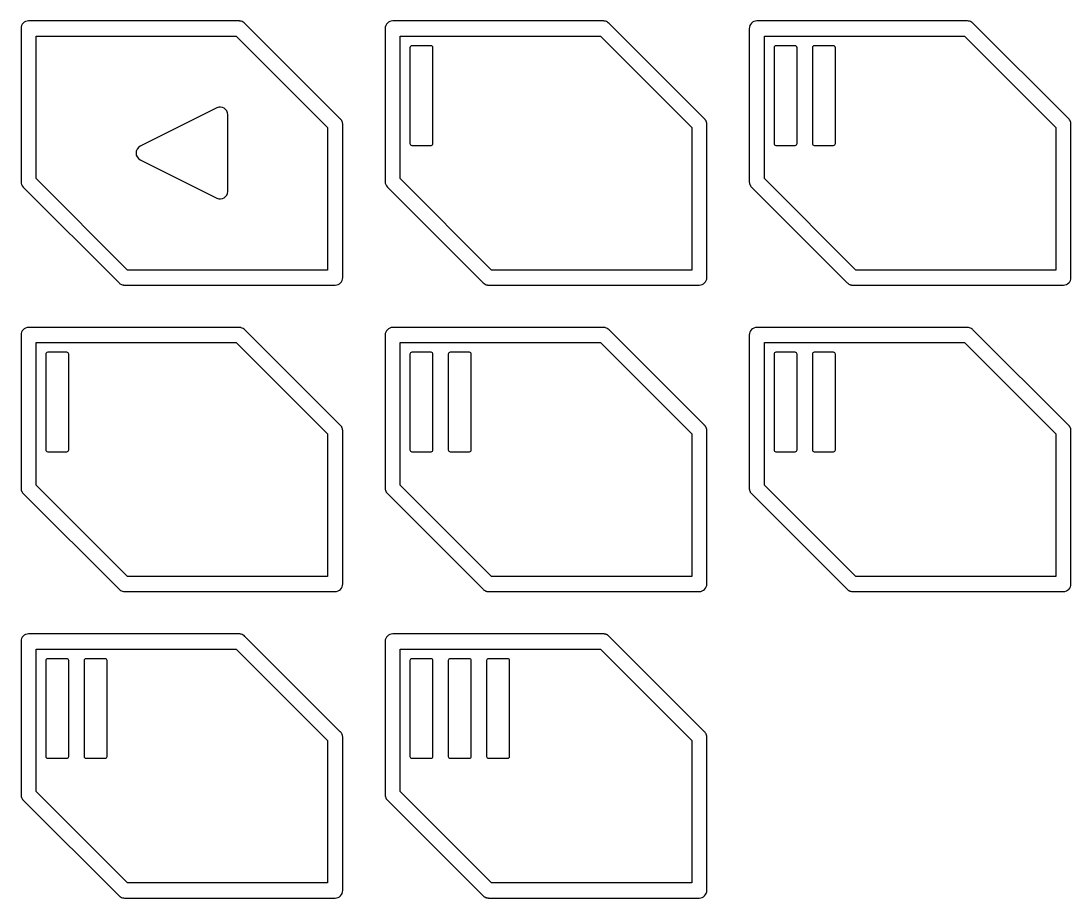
# Model space of a CAD drawing. Header units: millimetres. Extents: x 3 to 62, y 3 to 113.
# Drawn here: x 3.01 to 37.8, y 33.28 to 62.36 of the extents above; entities that cross this region are included whole.
import ezdxf

# ---------------------------------------------------------------- set-up
doc = ezdxf.new("R2010")
doc.units = ezdxf.units.MM
doc.layers.add('Layer_1', color=7, linetype='CONTINUOUS')

msp = doc.modelspace()

# ---------------------------------------------------------------- linework, layer by layer
at = {"layer": 'Layer_1', "color": 7}
for points in [[(10.245573, 62.357659), (3.261005, 62.357659), (3.260476, 62.357659), (3.260476, 62.357659)], [(13.590061, 59.116517), (10.430066, 62.277043)], [(22.310452, 62.357659), (15.325884, 62.357659), (15.325355, 62.357659), (15.325355, 62.357659)], [(25.65494, 59.116517), (22.494945, 62.277043)], [(34.375331, 62.357659), (27.390763, 62.357659), (27.390763, 62.357659)], [(34.500902, 62.32407), (34.500399, 62.32407)], [(34.528286, 62.305983), (34.527783, 62.305983)], [(37.727571, 59.109284), (34.552575, 62.28428)], [(3.010868, 62.107546), (3.010868, 57.02724)], [(15.075774, 62.107546), (15.075774, 57.02724)], [(27.140653, 62.107546), (27.140653, 57.02724), (27.141155, 57.018456)], [(15.898124, 61.47247), (15.898124, 58.297474)], [(16.59575, 61.534999), (15.960645, 61.534999)], [(16.658271, 58.297474), (16.658271, 61.47247)], [(27.963506, 61.47247), (27.963506, 58.297474)], [(28.660629, 61.534999), (28.025524, 61.534999)], [(28.72315, 58.297474), (28.72315, 61.47247)], [(29.233213, 61.47247), (29.233213, 58.297474)], [(29.930839, 61.534999), (29.295734, 61.534999)], [(29.99336, 58.297474), (29.99336, 61.47247)], [(9.499025, 59.473628), (6.959134, 58.203423)], [(9.860763, 56.709976), (9.860763, 59.24987)], [(13.661895, 58.999212), (13.661392, 59.000762)], [(13.670679, 53.852244), (13.670679, 58.93255)], [(25.726774, 58.999212), (25.726271, 59.000762)], [(25.735558, 53.852244), (25.735558, 58.93255)], [(37.755484, 59.075176), (37.750325, 59.082929), (37.748764, 59.084995)], [(37.792685, 58.995079), (37.790118, 59.003347)], [(37.798373, 58.963554), (37.797341, 58.970274)], [(37.800437, 53.852244), (37.800437, 58.920146)], [(15.960645, 58.234945), (16.59575, 58.234945)], [(28.025524, 58.234945), (28.660629, 58.234945)], [(29.295734, 58.234945), (29.930839, 58.234945)], [(6.959134, 57.756423), (9.499025, 56.486218)], [(3.083734, 56.850509), (6.25873, 53.675513)], [(15.148613, 56.850509), (18.323609, 53.675513)], [(27.172164, 56.906318), (27.173196, 56.904252)], [(27.214021, 56.850509), (30.389017, 53.675513)], [(6.339349, 53.622285), (6.340381, 53.621769)], [(6.397742, 53.605748), (6.402928, 53.604716)], [(6.448383, 53.60265), (13.420569, 53.60265)], [(18.465214, 53.605232), (18.471934, 53.604198)], [(18.517416, 53.60265), (25.485448, 53.60265)], [(30.463947, 53.62487), (30.472731, 53.620734)], [(30.525436, 53.606267), (30.533189, 53.604716)], [(30.57867, 53.60265), (37.550327, 53.60265)], [(10.245573, 52.197569), (3.261005, 52.197569), (3.260476, 52.197569), (3.260476, 52.197569)], [(22.310452, 52.197569), (15.325884, 52.197569), (15.325355, 52.197569), (15.325355, 52.197569)], [(34.375331, 52.197569), (27.390763, 52.197569), (27.390763, 52.197569)], [(3.010868, 51.947456), (3.010868, 46.867669)], [(13.590061, 48.956427), (10.430066, 52.116953)], [(15.075774, 51.947456), (15.075774, 46.867669)], [(25.65494, 48.956427), (22.494945, 52.116953)], [(27.140653, 51.947456), (27.140653, 46.867669)], [(34.500902, 52.16398), (34.500399, 52.16398)], [(34.528286, 52.145893), (34.527783, 52.145893)], [(37.727571, 48.949191), (34.552575, 52.124187)], [(3.833245, 51.31238), (3.833245, 48.137384)], [(4.530871, 51.374909), (3.895766, 51.374909)], [(4.593392, 48.137384), (4.593392, 51.31238)], [(15.898124, 51.31238), (15.898124, 48.137384)], [(16.59575, 51.374909), (15.960645, 51.374909)], [(16.658271, 48.137384), (16.658271, 51.31238)], [(17.168334, 51.31238), (17.168334, 48.137384)], [(17.86596, 51.374909), (17.230855, 51.374909)], [(17.928481, 48.137384), (17.928481, 51.31238)], [(27.963506, 51.31238), (27.963506, 48.137384)], [(28.660629, 51.374909), (28.025524, 51.374909)], [(28.72315, 48.137384), (28.72315, 51.31238)], [(29.233213, 51.31238), (29.233213, 48.137384)], [(29.930839, 51.374909), (29.295734, 51.374909)], [(29.99336, 48.137384), (29.99336, 51.31238)], [(13.661895, 48.839121), (13.661392, 48.840672)], [(13.670679, 43.692673), (13.670679, 48.77246)], [(25.726774, 48.839121), (25.726271, 48.840672)], [(25.735558, 43.692673), (25.735558, 48.77246)], [(37.755484, 48.915086), (37.750325, 48.922838), (37.748764, 48.924905)], [(37.782366, 48.867027), (37.778212, 48.875811)], [(37.792685, 48.834986), (37.790118, 48.843254)], [(37.798373, 48.803464), (37.797341, 48.810181)], [(37.800437, 43.692673), (37.800437, 48.760056)], [(3.895766, 48.074855), (4.530871, 48.074855)], [(15.960645, 48.074855), (16.59575, 48.074855)], [(17.230855, 48.074855), (17.86596, 48.074855)], [(28.025524, 48.074855), (28.660629, 48.074855)], [(29.295734, 48.074855), (29.930839, 48.074855)], [(3.043941, 46.743127), (3.04447, 46.742611), (3.047063, 46.738478)], [(3.083734, 46.690935), (6.25873, 43.515939), (6.259259, 43.515939)], [(15.094374, 46.773101), (15.098501, 46.764314)], [(15.148613, 46.690935), (18.323609, 43.515939), (18.324138, 43.515939)], [(27.149939, 46.801004), (27.150469, 46.799454)], [(27.173196, 46.745712), (27.17526, 46.742095)], [(27.192326, 46.716772), (27.192828, 46.715224)], [(27.214021, 46.690935), (30.389017, 43.515939), (30.395738, 43.509737)], [(18.348427, 43.494235), (18.348956, 43.493717)], [(6.435472, 43.442557), (13.420569, 43.442557)], [(18.397005, 43.465295), (18.406291, 43.461162)], [(18.500351, 43.442557), (18.50551, 43.442557), (25.485448, 43.442557)], [(30.565759, 43.442557), (37.550327, 43.442557)], [(3.010868, 41.787363), (3.010868, 36.707578)], [(10.245573, 42.037478), (3.261005, 42.037478), (3.260476, 42.037478), (3.260476, 42.037478)], [(13.590061, 38.796337), (10.430066, 41.956863)], [(15.075774, 41.787363), (15.075774, 36.707578)], [(22.310452, 42.037478), (15.325884, 42.037478), (15.325355, 42.037478), (15.325355, 42.037478)], [(22.407607, 42.017841), (22.399325, 42.020942)], [(25.65494, 38.796337), (22.497009, 41.954278), (22.494945, 41.956863)], [(3.833245, 41.152289), (3.833245, 37.977293)], [(4.530871, 41.214818), (3.895766, 41.214818)], [(4.593392, 37.977293), (4.593392, 41.152289)], [(5.103455, 41.152289), (5.103455, 37.977293)], [(5.800552, 41.214818), (5.165976, 41.214818)], [(5.863099, 37.977293), (5.863099, 41.152289)], [(15.898124, 41.152289), (15.898124, 37.977293)], [(16.59575, 41.214818), (15.960645, 41.214818)], [(16.658271, 37.977293), (16.658271, 41.152289)], [(17.168334, 41.152289), (17.168334, 37.977293)], [(17.86596, 41.214818), (17.230855, 41.214818)], [(17.928481, 37.977293), (17.928481, 41.152289)], [(18.438518, 41.152289), (18.438518, 37.977293)], [(19.135641, 41.214818), (18.500536, 41.214818)], [(19.198162, 37.977293), (19.198162, 41.152289)], [(13.661895, 38.679031), (13.661392, 38.680581)], [(25.726774, 38.679031), (25.726271, 38.680581)], [(13.670679, 33.532582), (13.670679, 38.612367)], [(25.735558, 33.532582), (25.735558, 38.612367)], [(3.895766, 37.91528), (4.530871, 37.91528)], [(5.165976, 37.91528), (5.800552, 37.91528)], [(15.960645, 37.91528), (16.59575, 37.91528)], [(17.230855, 37.91528), (17.86596, 37.91528)], [(18.500536, 37.91528), (19.135641, 37.91528)], [(3.043941, 36.583036), (3.04447, 36.58252), (3.047063, 36.578385)], [(3.083734, 36.530845), (6.25873, 33.355849), (6.259259, 33.355849)], [(15.094374, 36.613008), (15.098501, 36.604224)], [(15.148613, 36.530845), (18.323609, 33.355849), (18.324138, 33.355849)], [(6.435472, 33.282467), (13.420569, 33.282467)], [(18.348427, 33.334145), (18.348956, 33.333626)], [(18.397005, 33.305205), (18.406291, 33.301072)], [(18.500351, 33.282467), (18.50551, 33.282467), (25.485448, 33.282467)]]:
    msp.add_lwpolyline(points, dxfattribs=at)
for points in [[(3.510586, 61.857431), (10.142227, 61.857431), (13.170458, 58.829196), (13.170458, 54.10236), (6.539347, 54.10236), (3.510586, 57.13111), (3.510586, 61.857431)], [(15.575465, 61.857431), (22.207106, 61.857431), (25.23584, 58.82868), (25.23584, 54.10236), (18.604729, 54.10236), (15.575465, 57.131629), (15.575465, 61.857431)], [(27.640344, 61.857431), (34.271985, 61.857431), (37.300746, 58.82868), (37.300746, 54.10236), (30.669634, 54.10236), (27.640344, 57.131629), (27.640344, 61.857431)], [(9.499025, 59.473628)], [(3.510586, 51.69734), (10.142227, 51.69734), (13.170458, 48.669106), (13.170458, 43.94227), (6.539347, 43.94227), (3.510586, 46.97102), (3.510586, 51.69734)], [(15.575465, 51.69734), (22.207106, 51.69734), (25.23584, 48.66859), (25.23584, 43.94227), (18.604729, 43.94227), (15.575465, 46.971538), (15.575465, 51.69734)], [(27.640344, 51.69734), (34.271985, 51.69734), (37.300746, 48.66859), (37.300746, 43.94227), (30.669634, 43.94227), (27.640344, 46.971538), (27.640344, 51.69734)], [(3.510586, 41.53725), (10.142227, 41.53725), (13.170458, 38.509015), (13.170458, 33.782695), (6.538818, 33.782695), (3.510586, 36.81093), (3.510586, 41.53725)], [(15.575465, 41.53725), (22.207106, 41.53725), (25.23584, 38.508499), (25.23584, 33.782695), (18.604226, 33.782695), (15.575465, 36.811445), (15.575465, 41.53725)]]:
    msp.add_lwpolyline(points, close=True, dxfattribs=at)
for points in [[(3.260476, 62.357659), (3.122514, 62.357443), (3.010805, 62.245508), (3.010868, 62.107546)], [(10.280207, 62.355074), (10.268736, 62.356738), (10.257163, 62.357601), (10.245573, 62.357659)], [(10.299839, 62.350941), (10.293353, 62.352581), (10.286803, 62.35396), (10.280207, 62.355074)], [(10.310687, 62.348875), (10.307086, 62.349644), (10.303469, 62.350332), (10.299839, 62.350941)], [(10.430066, 62.277043), (10.397884, 62.311816), (10.356483, 62.336727), (10.310687, 62.348875)], [(15.325355, 62.357659), (15.187403, 62.357428), (15.075711, 62.245498), (15.075774, 62.107546)], [(22.345086, 62.355074), (22.333615, 62.356738), (22.322042, 62.357601), (22.310452, 62.357659)], [(22.364718, 62.350941), (22.358232, 62.352581), (22.351682, 62.35396), (22.345086, 62.355074)], [(22.375566, 62.348875), (22.371965, 62.349644), (22.368348, 62.350332), (22.364718, 62.350941)], [(22.494945, 62.277043), (22.462763, 62.311816), (22.421362, 62.336727), (22.375566, 62.348875)], [(27.213875, 62.284435), (27.166963, 62.237523), (27.140622, 62.173889), (27.140653, 62.107546)], [(27.390763, 62.357659), (27.32442, 62.357689), (27.260786, 62.331347), (27.213875, 62.284435)], [(34.500399, 62.32407), (34.462383, 62.346057), (34.419247, 62.357642), (34.375331, 62.357659)], [(34.527783, 62.305983), (34.519223, 62.312587), (34.510244, 62.318629), (34.500902, 62.32407)], [(34.552575, 62.28428), (34.544959, 62.292035), (34.536846, 62.299284), (34.528286, 62.305983)], [(15.960645, 61.534999), (15.926117, 61.535007), (15.898124, 61.507006), (15.898124, 61.47247)], [(16.658271, 61.47247), (16.658271, 61.507006), (16.630278, 61.535007), (16.59575, 61.534999)], [(28.025524, 61.534999), (27.991181, 61.534735), (27.963479, 61.50681), (27.963506, 61.47247)], [(28.72315, 61.47247), (28.72315, 61.507006), (28.695157, 61.535007), (28.660629, 61.534999)], [(29.295734, 61.534999), (29.261206, 61.535007), (29.233213, 61.507006), (29.233213, 61.47247)], [(29.99336, 61.47247), (29.99336, 61.507006), (29.965367, 61.535007), (29.930839, 61.534999)], [(9.860763, 59.24987), (9.860816, 59.435718), (9.665289, 59.556667), (9.499025, 59.473628)], [(13.600406, 59.105664), (13.597067, 59.109384), (13.593617, 59.113004), (13.590061, 59.116517)], [(13.619006, 59.084479), (13.613209, 59.091885), (13.606999, 59.098958), (13.600406, 59.105664)], [(13.637103, 59.057605), (13.631658, 59.066945), (13.625613, 59.075922), (13.619006, 59.084479)], [(13.65155, 59.028152), (13.647384, 59.038275), (13.642559, 59.048114), (13.637103, 59.057605)], [(13.661392, 59.000762), (13.658646, 59.010076), (13.65536, 59.019221), (13.65155, 59.028152)], [(13.664488, 58.98526), (13.663756, 58.989934), (13.662891, 58.994587), (13.661895, 58.999212)], [(13.668615, 58.965104), (13.667517, 58.971877), (13.66614, 58.978601), (13.664488, 58.98526)], [(13.670679, 58.93255), (13.670701, 58.943435), (13.670011, 58.954309), (13.668615, 58.965104)], [(25.665285, 59.105664), (25.661946, 59.109384), (25.658496, 59.113004), (25.65494, 59.116517)], [(25.683885, 59.084479), (25.678088, 59.091885), (25.671878, 59.098958), (25.665285, 59.105664)], [(25.701982, 59.057605), (25.696537, 59.066945), (25.690492, 59.075922), (25.683885, 59.084479)], [(25.716455, 59.028152), (25.712281, 59.038276), (25.707447, 59.048115), (25.701982, 59.057605)], [(25.726271, 59.000762), (25.723534, 59.010075), (25.720256, 59.01922), (25.716455, 59.028152)], [(25.729367, 58.98526), (25.728635, 58.989934), (25.72777, 58.994587), (25.726774, 58.999212)], [(25.733494, 58.965104), (25.732396, 58.971877), (25.731019, 58.978601), (25.729367, 58.98526)], [(25.735558, 58.93255), (25.73558, 58.943435), (25.73489, 58.954309), (25.733494, 58.965104)], [(37.748764, 59.084995), (37.742229, 59.093539), (37.73515, 59.101652), (37.727571, 59.109284)], [(37.769428, 59.053988), (37.765142, 59.061282), (37.760488, 59.068354), (37.755484, 59.075176)], [(37.778212, 59.035902), (37.775528, 59.042046), (37.772597, 59.04808), (37.769428, 59.053988)], [(37.782366, 59.027117), (37.781038, 59.030072), (37.779653, 59.033001), (37.778212, 59.035902)], [(37.790118, 59.003347), (37.787932, 59.011395), (37.785345, 59.019328), (37.782366, 59.027117)], [(37.797341, 58.970274), (37.796208, 58.978616), (37.794654, 58.986894), (37.792685, 58.995079)], [(37.800437, 58.936167), (37.800251, 58.945327), (37.799562, 58.95447), (37.798373, 58.963554)], [(37.800437, 58.920146), (37.800608, 58.925485), (37.800608, 58.930828), (37.800437, 58.936167)], [(6.959134, 58.203423), (6.775196, 58.111189), (6.775196, 57.848657), (6.959134, 57.756423)], [(15.898124, 58.297474), (15.898124, 58.262938), (15.926117, 58.234937), (15.960645, 58.234945)], [(16.59575, 58.234945), (16.630278, 58.234937), (16.658271, 58.262938), (16.658271, 58.297474)], [(27.963506, 58.297474), (27.963479, 58.263134), (27.991181, 58.235213), (28.025524, 58.234945)], [(28.660629, 58.234945), (28.695157, 58.234937), (28.72315, 58.262938), (28.72315, 58.297474)], [(29.233213, 58.297474), (29.233213, 58.262938), (29.261206, 58.234937), (29.295734, 58.234945)], [(29.930839, 58.234945), (29.965367, 58.234937), (29.99336, 58.262938), (29.99336, 58.297474)], [(3.010868, 57.02724), (3.010785, 56.961003), (3.036992, 56.897441), (3.083734, 56.850509)], [(9.499025, 56.486218), (9.665289, 56.403179), (9.860816, 56.524128), (9.860763, 56.709976)], [(15.075774, 57.02724), (15.075684, 56.961007), (15.101881, 56.897445), (15.148613, 56.850509)], [(27.141155, 57.018456), (27.14178, 57.000314), (27.14438, 56.982293), (27.148908, 56.964714)], [(27.148908, 56.964714), (27.150709, 56.958086), (27.152784, 56.951534), (27.155125, 56.945077)], [(27.155125, 56.945077), (27.156401, 56.941081), (27.157777, 56.937118), (27.159253, 56.933192)], [(27.159253, 56.933192), (27.163018, 56.923985), (27.16733, 56.915011), (27.172164, 56.906318)], [(27.173196, 56.904252), (27.175351, 56.900752), (27.177592, 56.897306), (27.179917, 56.893917)], [(27.179917, 56.893917), (27.189648, 56.878233), (27.201086, 56.863675), (27.214021, 56.850509)], [(6.25873, 53.675513), (6.281887, 53.652698), (6.309271, 53.634617), (6.339349, 53.622285)], [(6.340381, 53.621769), (6.358794, 53.614162), (6.378052, 53.608784), (6.397742, 53.605748)], [(6.402928, 53.604716), (6.417985, 53.602647), (6.4332, 53.601956), (6.448383, 53.60265)], [(13.420569, 53.60265), (13.558525, 53.602588), (13.670456, 53.714288), (13.670679, 53.852244)], [(18.323609, 53.675513), (18.361966, 53.637386), (18.411653, 53.612726), (18.465214, 53.605232)], [(18.471934, 53.604198), (18.487016, 53.6023), (18.50224, 53.601782), (18.517416, 53.60265)], [(25.485448, 53.60265), (25.623404, 53.602588), (25.735335, 53.714288), (25.735558, 53.852244)], [(30.389017, 53.675513), (30.39682, 53.667918), (30.40511, 53.66084), (30.413835, 53.654326)], [(30.413835, 53.654326), (30.429337, 53.642592), (30.446155, 53.632706), (30.463947, 53.62487)], [(30.472731, 53.620734), (30.477502, 53.618864), (30.482328, 53.617141), (30.487204, 53.615567)], [(30.487204, 53.615567), (30.493163, 53.613444), (30.499199, 53.611548), (30.505302, 53.609884)], [(30.505302, 53.609884), (30.511961, 53.608404), (30.518678, 53.607197), (30.525436, 53.606267)], [(30.533189, 53.604716), (30.548255, 53.602646), (30.563479, 53.601954), (30.57867, 53.60265)], [(37.550327, 53.60265), (37.688283, 53.602588), (37.800214, 53.714288), (37.800437, 53.852244)], [(3.260476, 52.197569), (3.122514, 52.197353), (3.010805, 52.085418), (3.010868, 51.947456)], [(10.280207, 52.194984), (10.268736, 52.196647), (10.257163, 52.197511), (10.245573, 52.197569)], [(10.299839, 52.190851), (10.293353, 52.192491), (10.286803, 52.193869), (10.280207, 52.194984)], [(10.310687, 52.188785), (10.307086, 52.189553), (10.303469, 52.190242), (10.299839, 52.190851)], [(10.430066, 52.116953), (10.397884, 52.151725), (10.356483, 52.176637), (10.310687, 52.188785)], [(15.325355, 52.197569), (15.187403, 52.197338), (15.075711, 52.085408), (15.075774, 51.947456)], [(22.345086, 52.194984), (22.333615, 52.196647), (22.322042, 52.197511), (22.310452, 52.197569)], [(22.364718, 52.190851), (22.358232, 52.192491), (22.351682, 52.193869), (22.345086, 52.194984)], [(22.375566, 52.188785), (22.371965, 52.189553), (22.368348, 52.190242), (22.364718, 52.190851)], [(22.494945, 52.116953), (22.462763, 52.151725), (22.421362, 52.176637), (22.375566, 52.188785)], [(27.390763, 52.197569), (27.32442, 52.197598), (27.260786, 52.171256), (27.213875, 52.124345)], [(34.500399, 52.16398), (34.462383, 52.185967), (34.419247, 52.197552), (34.375331, 52.197569)], [(27.213875, 52.124345), (27.166963, 52.077433), (27.140622, 52.013799), (27.140653, 51.947456)], [(34.527783, 52.145893), (34.519223, 52.152497), (34.510244, 52.158539), (34.500902, 52.16398)], [(34.552575, 52.124187), (34.544959, 52.131942), (34.536846, 52.139193), (34.528286, 52.145893)], [(3.895766, 51.374909), (3.861238, 51.374917), (3.833245, 51.346916), (3.833245, 51.31238)], [(4.593392, 51.31238), (4.593392, 51.346916), (4.565399, 51.374917), (4.530871, 51.374909)], [(15.960645, 51.374909), (15.926117, 51.374917), (15.898124, 51.346916), (15.898124, 51.31238)], [(16.658271, 51.31238), (16.658271, 51.346916), (16.630278, 51.374917), (16.59575, 51.374909)], [(17.230855, 51.374909), (17.196327, 51.374917), (17.168334, 51.346916), (17.168334, 51.31238)], [(17.928481, 51.31238), (17.928481, 51.346916), (17.900488, 51.374917), (17.86596, 51.374909)], [(28.025524, 51.374909), (27.991181, 51.374644), (27.963479, 51.34672), (27.963506, 51.31238)], [(28.72315, 51.31238), (28.72315, 51.346916), (28.695157, 51.374917), (28.660629, 51.374909)], [(29.295734, 51.374909), (29.261206, 51.374917), (29.233213, 51.346916), (29.233213, 51.31238)], [(29.99336, 51.31238), (29.99336, 51.346916), (29.965367, 51.374917), (29.930839, 51.374909)], [(13.600406, 48.945574), (13.597067, 48.949294), (13.593617, 48.952913), (13.590061, 48.956427)], [(13.619006, 48.924386), (13.613209, 48.931793), (13.607, 48.938867), (13.600406, 48.945574)], [(13.637103, 48.897515), (13.631658, 48.906854), (13.625613, 48.91583), (13.619006, 48.924386)], [(13.65155, 48.868059), (13.647384, 48.878183), (13.642559, 48.888023), (13.637103, 48.897515)], [(13.661392, 48.840672), (13.658646, 48.849984), (13.65536, 48.859129), (13.65155, 48.868059)], [(13.664488, 48.825167), (13.663756, 48.829842), (13.662891, 48.834496), (13.661895, 48.839121)], [(13.668615, 48.805014), (13.667517, 48.811786), (13.66614, 48.818509), (13.664488, 48.825167)], [(13.670679, 48.77246), (13.670701, 48.783345), (13.670011, 48.794219), (13.668615, 48.805014)], [(25.665285, 48.945574), (25.661946, 48.949294), (25.658496, 48.952913), (25.65494, 48.956427)], [(25.683885, 48.924386), (25.678088, 48.931793), (25.671878, 48.938867), (25.665285, 48.945574)], [(25.701982, 48.897515), (25.696537, 48.906854), (25.690492, 48.91583), (25.683885, 48.924386)], [(25.716455, 48.868059), (25.712281, 48.878184), (25.707447, 48.888024), (25.701982, 48.897515)], [(25.726271, 48.840672), (25.723534, 48.849984), (25.720256, 48.859128), (25.716455, 48.868059)], [(25.729367, 48.825167), (25.728635, 48.829842), (25.72777, 48.834496), (25.726774, 48.839121)], [(25.733494, 48.805014), (25.732396, 48.811786), (25.731019, 48.818509), (25.729367, 48.825167)], [(25.735558, 48.77246), (25.73558, 48.783345), (25.73489, 48.794219), (25.733494, 48.805014)], [(37.748764, 48.924905), (37.742229, 48.933447), (37.73515, 48.94156), (37.727571, 48.949191)], [(37.769428, 48.893898), (37.765142, 48.901192), (37.760488, 48.908264), (37.755484, 48.915086)], [(37.778212, 48.875811), (37.775528, 48.881955), (37.772597, 48.887989), (37.769428, 48.893898)], [(37.790118, 48.843254), (37.787932, 48.851303), (37.785345, 48.859237), (37.782366, 48.867027)], [(37.797341, 48.810181), (37.796208, 48.818523), (37.794654, 48.826801), (37.792685, 48.834986)], [(37.800437, 48.776077), (37.800251, 48.785236), (37.799562, 48.794379), (37.798373, 48.803464)], [(37.800437, 48.760056), (37.800608, 48.765395), (37.800608, 48.770738), (37.800437, 48.776077)], [(3.833245, 48.137384), (3.833245, 48.102848), (3.861238, 48.074847), (3.895766, 48.074855)], [(4.530871, 48.074855), (4.565399, 48.074847), (4.593392, 48.102848), (4.593392, 48.137384)], [(15.898124, 48.137384), (15.898124, 48.102848), (15.926117, 48.074847), (15.960645, 48.074855)], [(16.59575, 48.074855), (16.630278, 48.074847), (16.658271, 48.102848), (16.658271, 48.137384)], [(17.168334, 48.137384), (17.168334, 48.102848), (17.196327, 48.074847), (17.230855, 48.074855)], [(17.86596, 48.074855), (17.900488, 48.074847), (17.928481, 48.102848), (17.928481, 48.137384)], [(27.963506, 48.137384), (27.963479, 48.103044), (27.991181, 48.075122), (28.025524, 48.074855)], [(28.660629, 48.074855), (28.695157, 48.074847), (28.72315, 48.102848), (28.72315, 48.137384)], [(29.233213, 48.137384), (29.233213, 48.102848), (29.261206, 48.074847), (29.295734, 48.074855)], [(29.930839, 48.074855), (29.965367, 48.074847), (29.99336, 48.102848), (29.99336, 48.137384)], [(3.010868, 46.867669), (3.010958, 46.863875), (3.011135, 46.860085), (3.011397, 46.856299)], [(3.011397, 46.856299), (3.011601, 46.851467), (3.011945, 46.846642), (3.012429, 46.841829)], [(3.012429, 46.841829), (3.013109, 46.83629), (3.013973, 46.830775), (3.015022, 46.825293)], [(3.015022, 46.825293), (3.018014, 46.807774), (3.022866, 46.790623), (3.029495, 46.774133)], [(3.029495, 46.774133), (3.03096, 46.770654), (3.032504, 46.767208), (3.034125, 46.763799)], [(3.034125, 46.763799), (3.03708, 46.756762), (3.040355, 46.749864), (3.043941, 46.743127)], [(3.047063, 46.738478), (3.057332, 46.721215), (3.069645, 46.705252), (3.083734, 46.690935)], [(15.075774, 46.867669), (15.075862, 46.864048), (15.07603, 46.860429), (15.076276, 46.856815)], [(15.076276, 46.856815), (15.07646, 46.851639), (15.076804, 46.846469), (15.077308, 46.841313)], [(15.077308, 46.841313), (15.07801, 46.836119), (15.078874, 46.830949), (15.079901, 46.825809)], [(15.079901, 46.825809), (15.082784, 46.807763), (15.087638, 46.790089), (15.094374, 46.773101)], [(15.098501, 46.764314), (15.10147, 46.757453), (15.104746, 46.750729), (15.108317, 46.744161)], [(15.108317, 46.744161), (15.110472, 46.740662), (15.112713, 46.737216), (15.115038, 46.733827)], [(15.115038, 46.733827), (15.124634, 46.718349), (15.135893, 46.703967), (15.148613, 46.690935)], [(27.140653, 46.867669), (27.141019, 46.850793), (27.143093, 46.833998), (27.146844, 46.817541)], [(27.146844, 46.817541), (27.14769, 46.811995), (27.148722, 46.80648), (27.149939, 46.801004)], [(27.150469, 46.799454), (27.153206, 46.790142), (27.156484, 46.780997), (27.160285, 46.772067)], [(27.160285, 46.772067), (27.164069, 46.763036), (27.16838, 46.754236), (27.173196, 46.745712)], [(27.17526, 46.742095), (27.180427, 46.733314), (27.186126, 46.724857), (27.192326, 46.716772)], [(27.192828, 46.715224), (27.197408, 46.709502), (27.202237, 46.703985), (27.207301, 46.698687)], [(27.207301, 46.698687), (27.209488, 46.696057), (27.211728, 46.693473), (27.214021, 46.690935)], [(6.259259, 43.515939), (6.290179, 43.485015), (6.328669, 43.462742), (6.370887, 43.451344)], [(13.420569, 43.442557), (13.486912, 43.442527), (13.550547, 43.468869), (13.597458, 43.515782)], [(13.597458, 43.515782), (13.644369, 43.562694), (13.67071, 43.626329), (13.670679, 43.692673)], [(18.324138, 43.515939), (18.331754, 43.508184), (18.339868, 43.500934), (18.348427, 43.494235)], [(18.348956, 43.493717), (18.357523, 43.487291), (18.366493, 43.481423), (18.375811, 43.476148)], [(25.485448, 43.442557), (25.551791, 43.442527), (25.615426, 43.468869), (25.662337, 43.515782)], [(25.662337, 43.515782), (25.709248, 43.562694), (25.735589, 43.626329), (25.735558, 43.692673)], [(30.395738, 43.509737), (30.40072, 43.505048), (30.405892, 43.500566), (30.411242, 43.496302)], [(30.411242, 43.496302), (30.415454, 43.49324), (30.41976, 43.49031), (30.424154, 43.487517)], [(30.424154, 43.487517), (30.428862, 43.484077), (30.433689, 43.480802), (30.438627, 43.477699)], [(37.550327, 43.442557), (37.61667, 43.442527), (37.680305, 43.468869), (37.727216, 43.515782)], [(37.727216, 43.515782), (37.774127, 43.562694), (37.800468, 43.626329), (37.800437, 43.692673)], [(6.370887, 43.451344), (6.39194, 43.445609), (6.413652, 43.442655), (6.435472, 43.442557)], [(18.375811, 43.476148), (18.382699, 43.472196), (18.389772, 43.468574), (18.397005, 43.465295)], [(18.406291, 43.461162), (18.41191, 43.459063), (18.417602, 43.457166), (18.423357, 43.455476)], [(18.423357, 43.455476), (18.427457, 43.453991), (18.431594, 43.452613), (18.435766, 43.451344)], [(18.435766, 43.451344), (18.441743, 43.449916), (18.447771, 43.44871), (18.453837, 43.447727)], [(18.453837, 43.447727), (18.458463, 43.44656), (18.463122, 43.445526), (18.467807, 43.444626)], [(18.467807, 43.444626), (18.473992, 43.44405), (18.480196, 43.443705), (18.486407, 43.443591)], [(18.486407, 43.443591), (18.491044, 43.443117), (18.495694, 43.442772), (18.500351, 43.442557)], [(30.438627, 43.477699), (30.444027, 43.474564), (30.449543, 43.471633), (30.455163, 43.468912)], [(30.455163, 43.468912), (30.459247, 43.466905), (30.463385, 43.46501), (30.467572, 43.463229)], [(30.467572, 43.463229), (30.472168, 43.461368), (30.476818, 43.459645), (30.481516, 43.458061)], [(30.481516, 43.458061), (30.497736, 43.452031), (30.514539, 43.447701), (30.531654, 43.445142)], [(30.531654, 43.445142), (30.54295, 43.443503), (30.554345, 43.442639), (30.565759, 43.442557)], [(3.260476, 42.037478), (3.122512, 42.037262), (3.010804, 41.925326), (3.010868, 41.787363)], [(10.280207, 42.034893), (10.268736, 42.036557), (10.257163, 42.037421), (10.245573, 42.037478)], [(10.299839, 42.030761), (10.293353, 42.0324), (10.286803, 42.033779), (10.280207, 42.034893)], [(10.310687, 42.028691), (10.307086, 42.029461), (10.303469, 42.030151), (10.299839, 42.030761)], [(10.430066, 41.956863), (10.397884, 41.991634), (10.356482, 42.016545), (10.310687, 42.028691)], [(15.325355, 42.037478), (15.187402, 42.037248), (15.075709, 41.925316), (15.075774, 41.787363)], [(22.345086, 42.034893), (22.333615, 42.036557), (22.322042, 42.037421), (22.310452, 42.037478)], [(22.364718, 42.030761), (22.358232, 42.0324), (22.351682, 42.033779), (22.345086, 42.034893)], [(22.375566, 42.028691), (22.371965, 42.029461), (22.368348, 42.030151), (22.364718, 42.030761)], [(22.399325, 42.020942), (22.391539, 42.02392), (22.38361, 42.026506), (22.375566, 42.028691)], [(22.425175, 42.009057), (22.419436, 42.012214), (22.413576, 42.015144), (22.407607, 42.017841)], [(22.438087, 42.002336), (22.433849, 42.004701), (22.429543, 42.006942), (22.425175, 42.009057)], [(22.452559, 41.99252), (22.447851, 41.99596), (22.443024, 41.999234), (22.438087, 42.002336)], [(22.464968, 41.983734), (22.460922, 41.986788), (22.456784, 41.989718), (22.452559, 41.99252)], [(22.487193, 41.964096), (22.48018, 41.971076), (22.472759, 41.977633), (22.464968, 41.983734)], [(22.494945, 41.956863), (22.492413, 41.959328), (22.489828, 41.96174), (22.487193, 41.964096)], [(3.895766, 41.214818), (3.861238, 41.214826), (3.833245, 41.186825), (3.833245, 41.152289)], [(4.593392, 41.152289), (4.593392, 41.186825), (4.565399, 41.214826), (4.530871, 41.214818)], [(5.165976, 41.214818), (5.131448, 41.214826), (5.103455, 41.186825), (5.103455, 41.152289)], [(5.863099, 41.152289), (5.863099, 41.186836), (5.835106, 41.214842), (5.800552, 41.214818)], [(15.960645, 41.214818), (15.926117, 41.214826), (15.898124, 41.186825), (15.898124, 41.152289)], [(16.658271, 41.152289), (16.658271, 41.186825), (16.630278, 41.214826), (16.59575, 41.214818)], [(17.230855, 41.214818), (17.196327, 41.214826), (17.168334, 41.186825), (17.168334, 41.152289)], [(17.928481, 41.152289), (17.928481, 41.186825), (17.900488, 41.214826), (17.86596, 41.214818)], [(18.500536, 41.214818), (18.466193, 41.214554), (18.438491, 41.18663), (18.438518, 41.152289)], [(19.198162, 41.152289), (19.198162, 41.186825), (19.170169, 41.214826), (19.135641, 41.214818)], [(13.600406, 38.785483), (13.597067, 38.789204), (13.593617, 38.792823), (13.590061, 38.796337)], [(13.619006, 38.764296), (13.613209, 38.771702), (13.607, 38.778776), (13.600406, 38.785483)], [(13.637103, 38.737424), (13.631658, 38.746763), (13.625613, 38.755739), (13.619006, 38.764296)], [(13.65155, 38.707968), (13.647384, 38.718093), (13.642559, 38.727933), (13.637103, 38.737424)], [(13.661392, 38.680581), (13.658646, 38.689894), (13.65536, 38.699038), (13.65155, 38.707968)], [(13.664488, 38.665077), (13.663756, 38.669752), (13.662891, 38.674405), (13.661895, 38.679031)], [(13.668615, 38.644924), (13.667517, 38.651695), (13.66614, 38.658419), (13.664488, 38.665077)], [(13.670679, 38.612367), (13.670701, 38.623252), (13.670011, 38.634128), (13.668615, 38.644924)], [(25.665285, 38.785483), (25.661946, 38.789204), (25.658496, 38.792823), (25.65494, 38.796337)], [(25.683885, 38.764296), (25.678088, 38.771702), (25.671878, 38.778776), (25.665285, 38.785483)], [(25.701982, 38.737424), (25.696537, 38.746763), (25.690492, 38.755739), (25.683885, 38.764296)], [(25.716455, 38.707968), (25.712281, 38.718094), (25.707447, 38.727933), (25.701982, 38.737424)], [(25.726271, 38.680581), (25.723534, 38.689893), (25.720256, 38.699038), (25.716455, 38.707968)], [(25.729367, 38.665077), (25.728635, 38.669752), (25.72777, 38.674405), (25.726774, 38.679031)], [(25.733494, 38.644924), (25.732396, 38.651695), (25.731019, 38.658419), (25.729367, 38.665077)], [(25.735558, 38.612367), (25.73558, 38.623252), (25.73489, 38.634128), (25.733494, 38.644924)], [(3.833245, 37.977293), (3.833245, 37.942958), (3.861423, 37.915273), (3.895766, 37.91528)], [(4.530871, 37.91528), (4.565214, 37.915273), (4.593127, 37.942958), (4.593392, 37.977293)], [(5.103455, 37.977293), (5.10372, 37.942958), (5.131633, 37.915273), (5.165976, 37.91528)], [(5.800552, 37.91528), (5.834895, 37.915257), (5.862835, 37.942948), (5.863099, 37.977293)], [(15.898124, 37.977293), (15.898389, 37.942958), (15.926302, 37.915273), (15.960645, 37.91528)], [(16.59575, 37.91528), (16.630093, 37.915273), (16.658006, 37.942958), (16.658271, 37.977293)], [(17.168334, 37.977293), (17.168334, 37.942958), (17.196512, 37.915273), (17.230855, 37.91528)], [(17.86596, 37.91528), (17.900303, 37.915273), (17.928216, 37.942958), (17.928481, 37.977293)], [(18.438518, 37.977293), (18.438518, 37.943154), (18.466405, 37.915545), (18.500536, 37.91528)], [(19.135641, 37.91528), (19.169984, 37.915273), (19.197897, 37.942958), (19.198162, 37.977293)], [(3.010868, 36.707578), (3.010958, 36.703785), (3.011135, 36.699994), (3.011397, 36.696209)], [(3.011397, 36.696209), (3.011601, 36.691377), (3.011945, 36.686551), (3.012429, 36.681739)], [(3.012429, 36.681739), (3.013109, 36.676199), (3.013973, 36.670684), (3.015022, 36.665203)], [(3.015022, 36.665203), (3.018014, 36.647683), (3.022866, 36.630533), (3.029495, 36.614043)], [(3.029495, 36.614043), (3.03096, 36.610563), (3.032504, 36.607118), (3.034125, 36.603708)], [(3.034125, 36.603708), (3.03708, 36.596671), (3.040355, 36.589773), (3.043941, 36.583036)], [(3.047063, 36.578385), (3.057333, 36.561122), (3.069645, 36.545161), (3.083734, 36.530845)], [(15.075774, 36.707578), (15.075862, 36.703957), (15.07603, 36.700339), (15.076276, 36.696725)], [(15.076276, 36.696725), (15.07646, 36.691548), (15.076804, 36.686378), (15.077308, 36.681223)], [(15.077308, 36.681223), (15.07801, 36.676029), (15.078874, 36.670858), (15.079901, 36.665718)], [(15.079901, 36.665718), (15.082784, 36.647672), (15.087637, 36.629996), (15.094374, 36.613008)], [(15.098501, 36.604224), (15.10147, 36.597363), (15.104746, 36.590638), (15.108317, 36.584071)], [(15.108317, 36.584071), (15.110472, 36.580571), (15.112713, 36.577125), (15.115038, 36.573736)], [(15.115038, 36.573736), (15.124634, 36.558259), (15.135893, 36.543876), (15.148613, 36.530845)], [(13.597458, 33.355691), (13.644369, 33.402604), (13.67071, 33.466239), (13.670679, 33.532582)], [(25.662337, 33.355691), (25.709248, 33.402604), (25.735589, 33.466239), (25.735558, 33.532582)], [(6.259259, 33.355849), (6.290179, 33.324924), (6.328669, 33.302652), (6.370887, 33.291253)], [(6.370887, 33.291253), (6.39194, 33.285518), (6.413652, 33.282564), (6.435472, 33.282467)], [(13.420569, 33.282467), (13.486912, 33.282437), (13.550547, 33.308779), (13.597458, 33.355691)], [(18.324138, 33.355849), (18.331754, 33.348094), (18.339868, 33.340844), (18.348427, 33.334145)], [(18.348956, 33.333626), (18.357523, 33.327201), (18.366493, 33.321333), (18.375811, 33.316058)], [(18.375811, 33.316058), (18.382699, 33.312106), (18.389772, 33.308484), (18.397005, 33.305205)], [(18.406291, 33.301072), (18.41191, 33.298973), (18.417602, 33.297076), (18.423357, 33.295386)], [(18.423357, 33.295386), (18.427457, 33.293901), (18.431594, 33.292522), (18.435766, 33.291253)], [(18.435766, 33.291253), (18.441743, 33.289825), (18.447771, 33.288618), (18.453837, 33.287634)], [(18.453837, 33.287634), (18.458463, 33.286468), (18.463122, 33.285435), (18.467807, 33.284536)], [(18.467807, 33.284536), (18.473992, 33.28396), (18.480196, 33.283615), (18.486407, 33.283501)], [(18.486407, 33.283501), (18.491044, 33.283026), (18.495694, 33.282681), (18.500351, 33.282467)], [(25.485448, 33.282467), (25.551791, 33.282437), (25.615426, 33.308779), (25.662337, 33.355691)]]:
    msp.add_open_spline(points, degree=3, dxfattribs=at)

doc.saveas('drawing.dxf')
